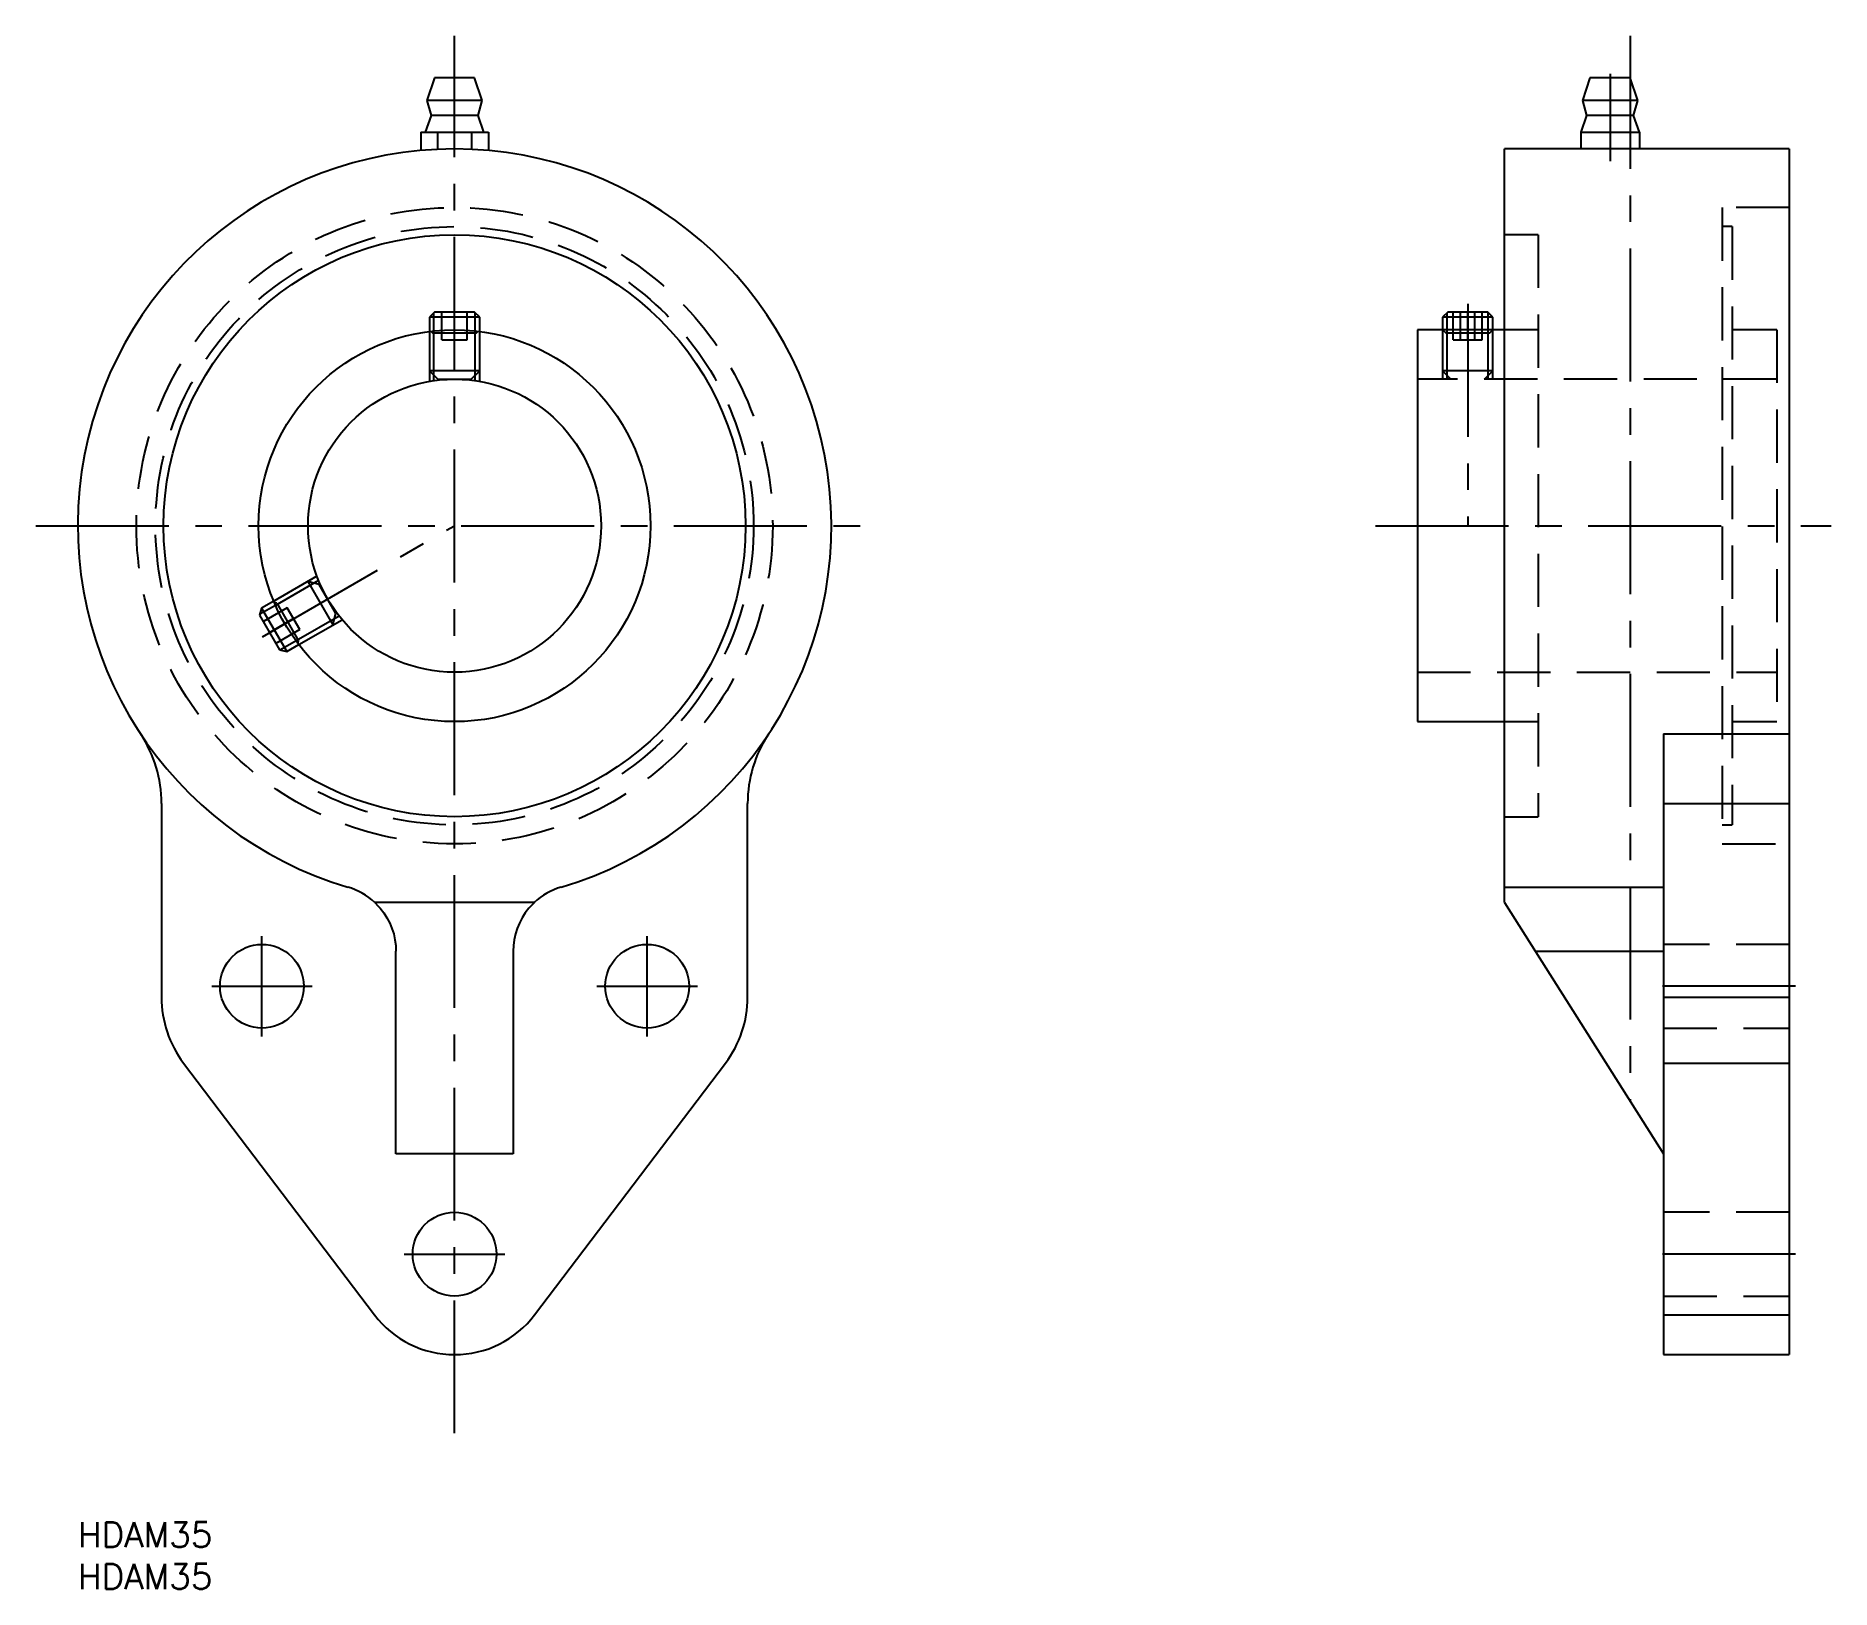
# Model space of a CAD drawing. Extents: x -5 to 209, y -8 to 178.
import ezdxf

# ---------------------------------------------------------------- set-up
doc = ezdxf.new("R2010")
doc.units = 0
doc.header["$LTSCALE"] = 0.5
doc.linetypes.add('CENTER', pattern=[50.8, 31.75, -6.35, 6.35, -6.35])
doc.linetypes.add('DASHED', pattern=[19.05, 12.7, -6.35])
for name, color, linetype in [('MSM_CENTER', 1, 'CENTER'), ('MSM_CONTINUOUS', 7, 'CONTINUOUS'), ('MSM_DASHED', 4, 'DASHED'), ('MSM_NARROW', 5, 'CONTINUOUS'), ('MSM_PART_NUMBER', 7, 'CONTINUOUS')]:
    doc.layers.add(name, color=color, linetype=linetype)
doc.styles.get("Standard").update_dxf_attribs({"font": 'txt.shx', "height": 3, "bigfont": 'bigfont.shx'})

msp = doc.modelspace()

# ---------------------------------------------------------------- linework, layer by layer
at = {"layer": 'MSM_CENTER'}
for p, q in [((45, 10.61), (45, 177.5)), ((185.4, 177.5), (185.4, 50.32)), ((183, 172.97), (183, 162.53)), ((166, 145.5), (166, 119)), ((-5, 119), (95, 119)), ((22.05, 105.75), (45, 119)), ((155, 119), (209.4, 119)), ((22, 58), (22, 70)), ((68, 58), (68, 70)), ((16, 64), (28, 64)), ((62, 64), (74, 64)), ((205.15, 64), (188.65, 64)), ((39, 32), (51, 32)), ((205.15, 32), (188.65, 32))]:
    msp.add_line(p, q, dxfattribs=at)
at = {"layer": 'MSM_CONTINUOUS'}
for p, q in [((42.6, 172.5), (41.7, 169.8)), ((47.4, 172.5), (42.6, 172.5)), ((48.3, 169.8), (47.4, 172.5)), ((180.6, 172.5), (179.7, 169.8)), ((185.4, 172.5), (180.6, 172.5)), ((186.3, 169.8), (185.4, 172.5)), ((41.7, 169.8), (42.2, 168)), ((48.3, 169.8), (41.7, 169.8)), ((47.8, 168), (48.3, 169.8)), ((179.7, 169.8), (180.2, 168)), ((186.3, 169.8), (179.7, 169.8)), ((185.8, 168), (186.3, 169.8)), ((42.2, 168), (41.5, 166)), ((47.8, 168), (42.2, 168)), ((48.5, 166), (47.8, 168)), ((180.2, 168), (179.5, 166)), ((185.8, 168), (180.2, 168)), ((186.5, 166), (185.8, 168)), ((40.96, 166), (49.04, 166)), ((40.96, 166), (40.96, 163.82)), ((42.98, 166), (42.98, 163.95)), ((47.02, 166), (47.02, 163.95)), ((49.04, 166), (49.04, 163.82)), ((179.5, 166), (186.5, 166)), ((179.5, 166), (179.5, 164)), ((183, 166), (183, 164)), ((186.5, 166), (186.5, 164)), ((170.4, 74), (170.4, 164)), ((204.4, 164), (170.4, 164)), ((204.4, 164), (204.4, 20)), ((42.61, 144.5), (42, 143.89)), ((42, 143.89), (42, 142.21)), ((48, 143.89), (42, 143.89)), ((47.39, 144.5), (42.61, 144.5)), ((48, 143.89), (47.39, 144.5)), ((48, 142.21), (48, 143.89)), ((163.61, 144.5), (163, 143.89)), ((169, 143.89), (163, 143.89)), ((163, 143.89), (163, 142.4)), ((168.39, 144.5), (163.61, 144.5)), ((169, 143.89), (168.39, 144.5)), ((169, 142.4), (169, 143.89)), ((170.4, 142.4), (160, 142.4)), ((160, 142.4), (160, 95.6)), ((23.4, 109.99), (21.95, 109.15)), ((21.95, 109.15), (21.72, 108.32)), ((21.72, 108.32), (24.11, 104.18)), ((21.95, 109.15), (24.95, 103.96)), ((24.11, 104.18), (24.95, 103.96)), ((24.95, 103.96), (26.4, 104.8)), ((160, 95.6), (170.4, 95.6)), ((189.4, 94.13), (189.4, 20)), ((10, 85.83), (10, 62.68)), ((80, 62.68), (80, 85.83)), ((54.53, 74), (35.47, 74)), ((35.47, 74), (35.89, 73.57)), ((35.89, 73.57), (36.13, 73.31)), ((36.13, 73.31), (36.55, 72.76)), ((53.87, 73.31), (53.45, 72.76)), ((54.11, 73.57), (53.87, 73.31)), ((54.53, 74), (54.11, 73.57)), ((170.4, 74), (189.4, 44)), ((36.55, 72.76), (36.93, 72.17)), ((36.93, 72.17), (37.25, 71.55)), ((37.25, 71.55), (37.52, 70.9)), ((37.52, 70.9), (37.73, 70.24)), ((52.48, 70.9), (52.27, 70.24)), ((52.75, 71.55), (52.48, 70.9)), ((53.07, 72.17), (52.75, 71.55)), ((53.45, 72.76), (53.07, 72.17)), ((37.73, 70.24), (37.88, 69.56)), ((37.88, 69.56), (37.97, 68.86)), ((37.97, 68.86), (38, 68.17)), ((52.03, 68.86), (52, 68.17)), ((52.12, 69.56), (52.03, 68.86)), ((52.27, 70.24), (52.12, 69.56)), ((38, 44), (38, 68.17)), ((52, 68.17), (52, 44)), ((12.64, 54.83), (35.44, 24.75)), ((54.56, 24.75), (77.36, 54.83)), ((52, 44), (38, 44)), ((189.4, 20), (204.4, 20))]:
    msp.add_line(p, q, dxfattribs=at)
for centre, radius in [((45, 119), 34.75), ((45, 119), 23.4), ((45, 119), 17.5), ((22, 64), 5), ((68, 64), 5), ((45, 32), 5)]:
    msp.add_circle(centre, radius, dxfattribs=at)
for centre, radius, start, end in [((45, 119), 45, 286.4405, 253.5595), ((-5, 85.83), 15, 0, 33.5573), ((95, 85.83), 15, 146.4427, 180), ((30, 68.17), 8, 46.8137, 73.5595), ((60, 68.17), 8, 106.4405, 133.1863), ((23, 62.68), 13, 180, 217.1608), ((67, 62.68), 13, 322.8392, 0), ((45, 32), 12, 217.1608, 322.8392)]:
    msp.add_arc(centre, radius, start, end, dxfattribs=at)
at = {"layer": 'MSM_DASHED'}
for p, q in [((204.4, 157), (196.4, 157)), ((196.4, 157), (196.4, 81)), ((197.6, 154.72), (196.4, 154.72)), ((197.6, 154.72), (197.6, 83.28)), ((174.4, 153.75), (170.4, 153.75)), ((174.4, 153.75), (174.4, 84.25)), ((43.5, 141.2), (43.5, 144.5)), ((45, 141.2), (45, 144.5)), ((46.5, 141.2), (46.5, 144.5)), ((164.27, 141.2), (164.27, 144.5)), ((165.13, 141.2), (165.13, 144.5)), ((166, 141.2), (166, 144.5)), ((166.87, 141.2), (166.87, 144.5)), ((167.73, 141.2), (167.73, 144.5)), ((42, 142.21), (42, 136.24)), ((42.17, 142.23), (42.41, 141.99)), ((47.59, 141.99), (42.41, 141.99)), ((42.54, 136.33), (42.54, 142.27)), ((47.46, 136.33), (47.46, 142.27)), ((47.59, 141.99), (47.83, 142.23)), ((48, 136.24), (48, 142.21)), ((163, 142.4), (163, 136.5)), ((163, 142.4), (163.41, 141.99)), ((163.01, 142.4), (163, 142.4)), ((168.59, 141.99), (163.41, 141.99)), ((163.54, 136.5), (163.54, 141.99)), ((168.46, 136.5), (168.46, 141.99)), ((168.59, 141.99), (169, 142.4)), ((169, 142.4), (168.99, 142.4)), ((169, 136.5), (169, 142.4)), ((174.4, 142.4), (170.4, 142.4)), ((202.9, 142.4), (197.6, 142.4)), ((202.9, 142.4), (202.9, 95.6)), ((43.5, 141.2), (46.5, 141.2)), ((164.27, 141.2), (167.73, 141.2)), ((42, 137.5), (43, 136.5)), ((48, 137.5), (42, 137.5)), ((47, 136.5), (48, 137.5)), ((163, 137.5), (164, 136.5)), ((169, 137.5), (163, 137.5)), ((168, 136.5), (169, 137.5)), ((43, 136.5), (47, 136.5)), ((202.9, 136.5), (160, 136.5)), ((28.57, 112.98), (23.4, 109.99)), ((28.77, 112.47), (23.62, 109.49)), ((28.84, 111.98), (27.48, 112.35)), ((27.48, 112.35), (30.48, 107.15)), ((30.84, 108.52), (28.84, 111.98)), ((23.79, 109.75), (23.47, 109.84)), ((23.79, 109.75), (26.38, 105.26)), ((25.02, 109.2), (22.17, 107.55)), ((25.77, 107.9), (22.92, 106.25)), ((26.52, 106.6), (25.02, 109.2)), ((31.22, 108.21), (26.08, 105.24)), ((26.4, 104.8), (31.57, 107.78)), ((30.48, 107.15), (30.84, 108.52)), ((26.52, 106.6), (23.67, 104.95)), ((26.3, 104.94), (26.38, 105.26)), ((160, 101.5), (202.9, 101.5)), ((170.4, 95.6), (174.4, 95.6)), ((197.6, 95.6), (202.9, 95.6)), ((170.4, 84.25), (174.4, 84.25)), ((196.4, 83.28), (197.6, 83.28)), ((196.4, 81), (204.4, 81)), ((204.4, 69), (189.4, 69)), ((189.4, 59), (204.4, 59)), ((204.4, 37), (189.4, 37)), ((189.4, 27), (204.4, 27))]:
    msp.add_line(p, q, dxfattribs=at)
for radius in [38, 35.72]:
    msp.add_circle((45, 119), radius, dxfattribs=at)
at = {"layer": 'MSM_NARROW'}
for p, q in [((42.54, 142.27), (42.54, 144.43)), ((47.46, 142.27), (47.46, 144.43)), ((163.54, 141.99), (163.54, 144.43)), ((168.46, 141.99), (168.46, 144.43)), ((23.62, 109.49), (21.75, 108.42)), ((26.08, 105.24), (24.21, 104.16)), ((189.4, 94.13), (204.4, 94.13)), ((189.4, 85.83), (204.4, 85.83)), ((170.4, 75.84), (189.4, 75.84)), ((174.09, 68.17), (189.4, 68.17)), ((189.4, 62.68), (204.4, 62.68)), ((189.4, 54.83), (204.4, 54.83)), ((189.4, 24.75), (204.4, 24.75))]:
    msp.add_line(p, q, dxfattribs=at)

# ---------------------------------------------------------------- texts
at = {"layer": 'MSM_PART_NUMBER'}
for p in [(0, -3), (0, -8)]:
    msp.add_text('HDAM35', height=3, dxfattribs=at).set_placement(p)

doc.saveas('drawing.dxf')
